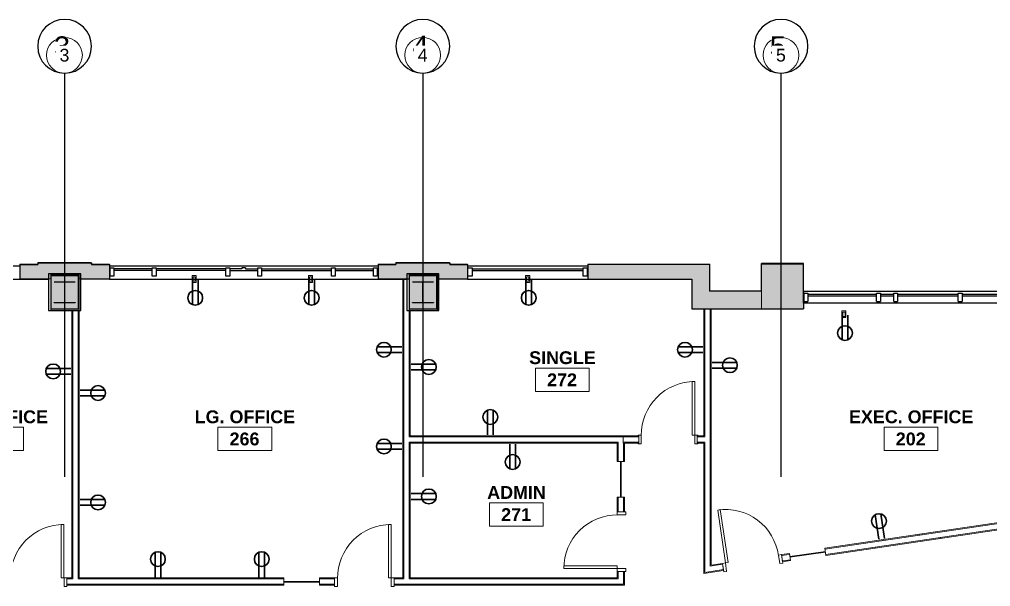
# Model space of a CAD drawing. Header units: inches. Extents: x 25273 to 28081, y 11840 to 13753.
# Drawn here: x 26072 to 26722, y 13323 to 13703 of the extents above; entities that cross this region are included whole.
import ezdxf
from ezdxf.xclip import XClip

# ---------------------------------------------------------------- set-up
doc = ezdxf.new("R2010")
doc.units = ezdxf.units.IN
doc.header["$MEASUREMENT"] = 0
doc.header["$XCLIPFRAME"] = 2
for name, pattern in [('L1$0$Plaza America BA02$0$CENTER2', [1.125, 0.75, -0.125, 0.125, -0.125]), ('L1$0$Plaza America BA02$0$DASHDOT', [1, 0.5, -0.25, 0, -0.25]), ('L1$0$SAG 02ATL Ste230PHII$0$CENTER2', [1.125, 0.75, -0.125, 0.125, -0.125]), ('X1$0$Grid Line 1_2_', [0.875, 0.5, -0.125, 0.125, -0.125])]:
    doc.linetypes.add(name, pattern=pattern)
for name, color, linetype in [('L1$0$A-Cols-Extr', 3, 'Continuous'), ('L1$0$A-Glaz', 92, 'Continuous'), ('L1$0$A-Wall-Extr', 7, 'Continuous'), ('L1$0$Plaza America BA02$0$14', 5, 'L1$0$Plaza America BA02$0$DASHDOT'), ('L1$0$Plaza America BA02$0$A-Column grid', 252, 'L1$0$Plaza America BA02$0$CENTER2'), ('L1$0$SAG 02ATL Ste230PHII$0$A-Column grid', 252, 'L1$0$SAG 02ATL Ste230PHII$0$CENTER2')]:
    doc.layers.add(name, color=color, linetype=linetype)
for name, color, linetype, lineweight in [('X1$0$A-ANNO-NOTE', 131, 'Continuous', 30), ('X1$0$A-AREA-IDEN', 2, 'Continuous', 9), ('X1$0$A-DOOR', 31, 'Continuous', 13), ('X1$0$A-DOOR-FRAM', 31, 'Continuous', 20), ('X1$0$A-GLAZ', 151, 'Continuous', 13), ('X1$0$A-WALL', 113, 'Continuous', 13), ('X1$0$A-WALL-PATT', 111, 'Continuous', 13), ('X1$0$E-ELEC-FIXT', 91, 'Continuous', 9), ('X1$0$I-WALL', 2, 'Continuous', 13), ('X1$0$Plaza America_Tower 1_2nd Floor -REVIT_dwg', 8, 'Continuous', 9), ('X1$0$S-COLS', 52, 'Continuous', 13), ('X1$0$S-GRID', 1, 'Continuous', 9), ('X1$0$S-GRID-IDEN', 1, 'Continuous', 9)]:
    doc.layers.add(name, color=color, linetype=linetype, lineweight=lineweight)
doc.styles.add('L1$0$Plaza America BA02$0$MONOTXT', font='MONOTXT', dxfattribs={"height": 0.2})
doc.styles.add('X1$0$Swis721 Lt BT', font='swissl.ttf', dxfattribs={"height": 8.514638})
doc.styles.add('X1$0$Swis721 Lt BT_B', font='', dxfattribs={"height": 8.583975})
doc.styles.get('X1$0$Swis721 Lt BT_B').set_extended_font_data('Swis721 Lt BT', bold=True)
pattern_1 = [(0, (0, 0), (30.72, 7.68), [1.267, -21.773, 1.267, -21.773, -122.88]), (0, (0, 0), (30.72, 7.68), [-46.08, 1.267, -44.813, 1.267, -21.773, -53.76]), (0, (0, 0), (30.72, 7.68), [-115.2, 1.267, -14.093, 1.267, -37.133]), (120, (11.52, 3.84), (-22.0110751, 22.7643004), [1.267, -21.773, 1.267, -21.773, -122.88]), (120, (11.52, 3.84), (-22.0110751, 22.7643004), [-46.08, 1.267, -44.813, 1.267, -21.773, -53.76]), (120, (11.52, 3.84), (-22.0110751, 22.7643004), [-115.2, 1.267, -14.093, 1.267, -37.133]), (240, (15.36, 19.2), (-8.7089249, -30.4443004), [1.267, -21.773, 1.267, -21.773, -122.88]), (240, (15.36, 19.2), (-8.7089249, -30.4443004), [-46.08, 1.267, -44.813, 1.267, -21.773, -53.76]), (240, (15.36, 19.2), (-8.7089249, -30.4443004), [-115.2, 1.267, -14.093, 1.267, -37.133])]

# ---------------------------------------------------------------- blocks, each defined once
blk = doc.blocks.new('L1')
at = {"layer": 'L1$0$A-Cols-Extr'}
for points in [[(26091.16, 13532.61), (26091.16, 13508.11), (26112.64, 13508.11), (26112.64, 13532.61)], [(26092.65, 13531.26), (26092.65, 13509.26), (26111.15, 13509.26), (26111.15, 13531.26)], [(26331.16, 13532.61), (26331.16, 13508.11), (26352.64, 13508.11), (26352.64, 13532.61)], [(26332.65, 13531.26), (26332.65, 13509.26), (26351.15, 13509.26), (26351.15, 13531.26)], [(26094.9, 13513.26), (26094.9, 13513.36), (26108.89, 13513.36), (26108.89, 13513.26)], [(26334.9, 13513.26), (26334.9, 13513.36), (26348.89, 13513.36), (26348.89, 13513.26)]]:
    blk.add_lwpolyline(points, close=True, dxfattribs=at)
for points in [[(26094.9, 13527.26), (26108.9, 13527.26)], [(26101.9, 13513.36), (26101.9, 13527.36)], [(26334.9, 13527.26), (26348.9, 13527.26)], [(26341.9, 13513.36), (26341.9, 13527.36)]]:
    blk.add_lwpolyline(points, dxfattribs=at)
at = {"layer": 'L1$0$A-Glaz'}
for p, q in [((25891.82, 13537.91), (26071.82, 13537.91)), ((26071.82, 13538.91), (26071.82, 13529.16)), ((26131.82, 13538.91), (26131.82, 13529.17)), ((26131.82, 13537.91), (26311.82, 13537.91)), ((26132.32, 13531.16), (26132.32, 13536.66)), ((26132.32, 13536.66), (26134.82, 13536.66)), ((26134.82, 13536.66), (26134.82, 13531.16)), ((26160.57, 13535.91), (26134.82, 13535.91)), ((26160.57, 13534.91), (26134.82, 13534.91)), ((26160.57, 13531.16), (26160.57, 13536.66)), ((26160.57, 13536.66), (26163.07, 13536.66)), ((26163.07, 13536.66), (26163.07, 13531.16)), ((26209.95, 13535.91), (26163.07, 13535.91)), ((26209.95, 13534.91), (26163.07, 13534.91)), ((26209.95, 13536.66), (26212.45, 13536.66)), ((26209.95, 13531.16), (26209.95, 13536.66)), ((26212.45, 13536.66), (26212.45, 13531.16)), ((26220.57, 13535.91), (26212.45, 13535.91)), ((26212.45, 13534.91), (26231.32, 13534.91)), ((26220.57, 13536.66), (26220.57, 13535.91)), ((26223.07, 13536.66), (26220.57, 13536.66)), ((26223.07, 13536.66), (26223.07, 13535.91)), ((26223.07, 13535.91), (26231.32, 13535.91)), ((26231.32, 13536.66), (26233.82, 13536.66)), ((26231.32, 13531.16), (26231.32, 13536.66)), ((26231.32, 13534.66), (26231.32, 13534.66)), ((26233.82, 13536.66), (26233.82, 13531.16)), ((26233.82, 13535.91), (26280.57, 13535.91)), ((26233.82, 13534.85), (26280.57, 13534.85)), ((26233.82, 13534.66), (26233.82, 13534.66)), ((26280.57, 13536.62), (26283.07, 13536.62)), ((26280.57, 13531.12), (26280.57, 13536.62)), ((26283.07, 13536.62), (26283.07, 13531.12)), ((26283.07, 13535.91), (26308.82, 13535.91)), ((26283.07, 13534.85), (26308.82, 13534.85)), ((26308.82, 13536.62), (26311.32, 13536.62)), ((26308.82, 13531.12), (26308.82, 13536.62)), ((26311.32, 13536.62), (26311.32, 13531.12)), ((26311.82, 13538.91), (26311.82, 13529.16)), ((26371.82, 13538.91), (26371.82, 13529.16)), ((26371.82, 13537.91), (26452.32, 13537.91)), ((26372.32, 13536.66), (26374.82, 13536.66)), ((26374.82, 13536.66), (26374.82, 13531.16)), ((26374.82, 13535.91), (26449.32, 13535.91)), ((26374.82, 13534.91), (26449.32, 13534.91)), ((26449.32, 13531.16), (26449.32, 13536.66)), ((26449.32, 13536.66), (26451.82, 13536.66)), ((26451.82, 13536.66), (26451.82, 13531.16)), ((25891.82, 13529.16), (26071.82, 13529.16)), ((26131.82, 13529.16), (26311.82, 13529.16)), ((26134.82, 13531.16), (26132.32, 13531.16)), ((26163.07, 13531.16), (26160.57, 13531.16)), ((26212.45, 13531.16), (26209.95, 13531.16)), ((26233.82, 13531.16), (26231.32, 13531.16)), ((26283.07, 13531.12), (26280.57, 13531.12)), ((26311.32, 13531.12), (26308.82, 13531.12)), ((26371.82, 13529.16), (26452.32, 13529.16)), ((26374.82, 13531.16), (26372.32, 13531.16)), ((26451.82, 13531.16), (26449.32, 13531.16)), ((26596.82, 13520.91), (26806.81, 13520.91)), ((26597.31, 13519.66), (26599.81, 13519.66)), ((26597.31, 13514.16), (26597.31, 13519.66)), ((26597.31, 13514.16), (26599.81, 13514.16)), ((26599.81, 13519.66), (26599.81, 13514.16)), ((26599.81, 13518.91), (26645.87, 13518.91)), ((26599.81, 13517.91), (26645.87, 13517.91)), ((26645.87, 13514.16), (26645.87, 13519.66)), ((26645.87, 13519.66), (26648.37, 13519.66)), ((26645.87, 13514.16), (26648.37, 13514.16)), ((26648.37, 13519.66), (26648.37, 13514.16)), ((26648.37, 13518.91), (26657.31, 13518.91)), ((26648.37, 13517.91), (26657.31, 13517.91)), ((26657.31, 13514.16), (26657.31, 13519.66)), ((26657.31, 13519.66), (26659.81, 13519.66)), ((26657.31, 13514.16), (26659.81, 13514.16)), ((26659.81, 13519.66), (26659.81, 13514.16)), ((26659.81, 13518.91), (26700.56, 13518.91)), ((26659.81, 13517.91), (26700.56, 13517.91)), ((26700.56, 13514.16), (26700.56, 13519.66)), ((26700.56, 13519.66), (26703.06, 13519.66)), ((26700.56, 13514.16), (26703.06, 13514.16)), ((26703.06, 13519.66), (26703.06, 13514.16)), ((26703.06, 13518.91), (26749.12, 13518.91)), ((26703.06, 13517.91), (26749.12, 13517.91)), ((26806.88, 13512.91), (26596.74, 13512.91))]:
    blk.add_line(p, q, dxfattribs=at)
at = {"layer": 'L1$0$A-Wall-Extr'}
for p, q in [((26083.82, 13539.91), (26083.82, 13539.91)), ((26083.82, 13539.91), (26119.82, 13539.91)), ((26083.82, 13539.91), (26083.82, 13538.91)), ((26119.82, 13539.91), (26119.82, 13538.91)), ((26323.82, 13539.91), (26323.82, 13538.91)), ((26323.82, 13539.91), (26359.82, 13539.91)), ((26323.82, 13539.91), (26323.82, 13539.91)), ((26359.82, 13539.91), (26359.82, 13538.91)), ((26568.81, 13520.91), (26568.81, 13539.54)), ((26596.81, 13539.54), (26568.81, 13539.54)), ((26596.82, 13513.54), (26596.82, 13539.54)), ((26071.82, 13538.91), (26083.82, 13538.91)), ((26119.82, 13538.91), (26131.82, 13538.91)), ((26311.82, 13538.91), (26323.82, 13538.91)), ((26359.82, 13538.91), (26371.82, 13538.91)), ((26533.82, 13538.91), (26452.31, 13538.91)), ((26533.81, 13539.07), (26533.81, 13520.91)), ((26533.81, 13539.07), (26533.81, 13539.07)), ((26071.82, 13529.16), (26091.16, 13529.16)), ((26131.82, 13529.16), (26112.64, 13529.16)), ((26311.82, 13529.16), (26331.16, 13529.16)), ((26371.82, 13529.16), (26352.64, 13529.16)), ((26452.32, 13529.16), (26522.07, 13529.16)), ((26522.06, 13529.16), (26522.06, 13509.32)), ((26522.06, 13529.16), (26522.06, 13509.16)), ((26568.81, 13520.91), (26533.81, 13520.91)), ((26596.82, 13520.91), (26596.81, 13509.16)), ((26522.06, 13509.16), (26596.81, 13509.16))]:
    blk.add_line(p, q, dxfattribs=at)
at = {"layer": 'L1$0$A-Wall-Extr', "linetype": 'Continuous'}
for p, q in [((26596.81, 13512.91), (26596.81, 13539.54)), ((26452.31, 13538.91), (26452.31, 13529.16))]:
    blk.add_line(p, q, dxfattribs=at)
at = {"layer": 'L1$0$Plaza America BA02$0$14', "linetype": 'Continuous'}
for centre in [(26101.83, 13684.95), (26341.82, 13684.95), (26581.81, 13684.95)]:
    blk.add_ellipse(centre, major_axis=(18, 0), ratio=0.99964, start_param=0, end_param=6.283175, dxfattribs=at)
at = {"layer": 'L1$0$Plaza America BA02$0$A-Column grid'}
for p, q in [((26101.73, 13666.96), (26101.73, 13396.73)), ((26341.73, 13666.96), (26341.73, 13396.73)), ((26581.73, 13666.96), (26581.73, 13396.73))]:
    blk.add_line(p, q, dxfattribs=at)
at = {"layer": 'L1$0$SAG 02ATL Ste230PHII$0$A-Column grid', "linetype": 'Continuous'}
for p, q in [((26101.73, 13666.96), (26101.73, 13396.73)), ((26341.73, 13666.96), (26341.73, 13396.73)), ((26581.73, 13666.96), (26581.73, 13396.73))]:
    blk.add_line(p, q, dxfattribs=at)
at = {"layer": 'L1$0$Plaza America BA02$0$14', "linetype": 'Continuous', "style": 'L1$0$Plaza America BA02$0$MONOTXT', "width": 1.000361}
for s, p in [('3', (26094.21, 13678.11)), ('4', (26334.38, 13678.48)), ('5', (26573.8, 13678.19))]:
    blk.add_text(s, height=13.49, dxfattribs=at).set_placement(p)
blk = doc.blocks.new('X1$0$Single Flush - OTJ_SOLIDFLUSH_ALUM-4900816-FIRST FLOOR POWER _ SIGNAL')
at = {"layer": 'X1$0$A-DOOR', "lineweight": 20}
for p, q in [((16.15625, 38.25), (16.15625, 2.4375)), ((17.90625, 38.25), (16.15625, 38.25)), ((17.90625, 2.4375), (17.90625, 38.25)), ((16.15625, 2.4375), (17.90625, 2.4375))]:
    blk.add_line(p, q, dxfattribs=at)
at = {"layer": 'X1$0$A-DOOR', "lineweight": 9}
blk.add_arc((17.90625, 2.4375), 35.8125, 90, 180.5, dxfattribs=at)
at = {"layer": 'X1$0$A-DOOR-FRAM'}
for p, q in [((-20, -3.3125), (-20, 2.4375)), ((-20, 2.4375), (-18, 2.4375)), ((-18, -3.3125), (-18, 2.4375)), ((18.000004, -3.3125), (18.000004, 2.4375)), ((18.000004, 2.4375), (20.000004, 2.4375)), ((20.000004, -3.3125), (20.000004, 2.4375)), ((-20, -3.3125), (-18, -3.3125)), ((18.000004, -3.3125), (20.000004, -3.3125))]:
    blk.add_line(p, q, dxfattribs=at)
blk = doc.blocks.new('X1$0$Frameless opening with glazing - 24_ x 96_-4900874-FIRST FLOOR POWER _ SIGNAL')
at = {"layer": 'X1$0$A-GLAZ', "lineweight": 30}
blk.add_line((-13.5, 0.0625), (10.5, 0.0625), dxfattribs=at)
blk = doc.blocks.new('X1$0$Frameless opening with glazing - 24_ x 96_-4909854-FIRST FLOOR POWER _ SIGNAL')
at = {"layer": 'X1$0$A-GLAZ', "lineweight": 30}
blk.add_line((-13.5, 0.0625), (10.5, 0.0625), dxfattribs=at)
blk = doc.blocks.new('X1$0$Single Flush - OTJ_SOLIDFLUSH_ALUM-4896364-FIRST FLOOR POWER _ SIGNAL')
at = {"layer": 'X1$0$A-DOOR', "lineweight": 20}
for p, q in [((16.15625, -2.4375), (17.90625, -2.4375)), ((16.15625, -38.25), (16.15625, -2.4375)), ((17.90625, -2.4375), (17.90625, -38.25)), ((17.90625, -38.25), (16.15625, -38.25))]:
    blk.add_line(p, q, dxfattribs=at)
at = {"layer": 'X1$0$A-DOOR', "lineweight": 9}
blk.add_arc((17.90625, -2.4375), 35.8125, 179.5, 270, dxfattribs=at)
at = {"layer": 'X1$0$A-DOOR-FRAM'}
for p, q in [((-20, 3.3125), (-20, -2.4375)), ((-20, 3.3125), (-18, 3.3125)), ((-18, 3.3125), (-18, -2.4375)), ((18.000004, 3.3125), (18.000004, -2.4375)), ((18.000004, 3.3125), (20.000004, 3.3125)), ((20.000004, 3.3125), (20.000004, -2.4375)), ((-20, -2.4375), (-18, -2.4375)), ((18.000004, -2.4375), (20.000004, -2.4375))]:
    blk.add_line(p, q, dxfattribs=at)
blk = doc.blocks.new('X1$0$Single Flush - OTJ_SOLIDFLUSH_ALUM-4900275-FIRST FLOOR POWER _ SIGNAL')
at = {"layer": 'X1$0$A-DOOR', "lineweight": 20}
for p, q in [((16.15625, -2.4375), (17.90625, -2.4375)), ((16.15625, -38.25), (16.15625, -2.4375)), ((17.90625, -2.4375), (17.90625, -38.25)), ((17.90625, -38.25), (16.15625, -38.25))]:
    blk.add_line(p, q, dxfattribs=at)
at = {"layer": 'X1$0$A-DOOR', "lineweight": 9}
blk.add_arc((17.90625, -2.4375), 35.8125, 179.5, 270, dxfattribs=at)
at = {"layer": 'X1$0$A-DOOR-FRAM'}
for p, q in [((-20, 3.3125), (-20, -2.4375)), ((-20, 3.3125), (-18, 3.3125)), ((-18, 3.3125), (-18, -2.4375)), ((18.000004, 3.3125), (18.000004, -2.4375)), ((18.000004, 3.3125), (20.000004, 3.3125)), ((20.000004, 3.3125), (20.000004, -2.4375)), ((-20, -2.4375), (-18, -2.4375)), ((18.000004, -2.4375), (20.000004, -2.4375))]:
    blk.add_line(p, q, dxfattribs=at)
blk = doc.blocks.new('X1$0$Double Flush w-Skinny Lite - Int-N-LDMF-36_ x 84_-4914590-FIRST FLOOR POWER _ SIGNAL')
at = {"layer": 'X1$0$A-DOOR', "lineweight": 20}
for p, q in [((16.15625, 38.75), (16.15625, 2.9375)), ((17.90625, 38.75), (16.15625, 38.75)), ((17.90625, 2.9375), (17.90625, 38.75)), ((16.15625, 2.9375), (17.90625, 2.9375))]:
    blk.add_line(p, q, dxfattribs=at)
at = {"layer": 'X1$0$A-DOOR', "lineweight": 9}
blk.add_arc((17.90625, 2.9375), 35.8125, 90, 180.5, dxfattribs=at)
at = {"layer": 'X1$0$A-DOOR-FRAM'}
for p, q in [((-20, 2.9375), (-18, 2.9375)), ((-20, 2.9375), (-20, 2.4375)), ((-20, 2.4375), (-19.5, 2.4375)), ((-19.5, -2.4375), (-19.5, 2.4375)), ((-18, -2.9375), (-18, 2.9375)), ((18.000004, -2.9375), (18.000004, 2.9375)), ((18.000004, 2.9375), (20.000004, 2.9375)), ((19.500004, 2.4375), (20.000004, 2.4375)), ((19.500004, -2.4375), (19.500004, 2.4375)), ((20.000004, 2.9375), (20.000004, 2.4375)), ((-20, -2.4375), (-19.5, -2.4375)), ((-20, -2.9375), (-20, -2.4375)), ((-20, -2.9375), (-18, -2.9375)), ((18.000004, -2.9375), (20.000004, -2.9375)), ((19.500004, -2.4375), (20.000004, -2.4375)), ((20.000004, -2.9375), (20.000004, -2.4375))]:
    blk.add_line(p, q, dxfattribs=at)
blk = doc.blocks.new('X1$0$PS - Duplex - Duplex-4172790-FIRST FLOOR POWER _ SIGNAL')
at = {"layer": 'X1$0$E-ELEC-FIXT'}
for p, q in [((-1.375, -2.25), (-1.375, 2.25)), ((-1.375, 2.25), (1.375, 2.25)), ((-0.75, -1.5), (-0.75, 1.5)), ((-0.75, 1.5), (0.75, 1.5)), ((0.75, 1.5), (0.75, -1.5)), ((1.375, 2.25), (1.375, -2.25)), ((1.375, -2.25), (-1.375, -2.25)), ((0.75, -1.5), (-0.75, -1.5))]:
    blk.add_line(p, q, dxfattribs=at)
blk = doc.blocks.new('X1$0$Concrete-Rectangular-Column - 19 X 24-5195709-FIRST FLOOR POWER _ SIGNAL')
at = {"layer": 'X1$0$S-COLS', "lineweight": 9}
blk.add_hatch(color=7, dxfattribs=at).paths.add_polyline_path([(-9.5, -12), (9.5, -12), (9.5, 12), (-9.5, 12)], flags=0)
at = {"layer": 'X1$0$S-COLS', "color": 8, "lineweight": 20}
for p, q in [((9.5, 12), (-9.5, 12)), ((-9.5, 12), (-9.5, -12)), ((9.5, -12), (9.5, 12)), ((-9.5, -12), (9.5, -12))]:
    blk.add_line(p, q, dxfattribs=at)
blk = doc.blocks.new('X1$0$Concrete-Rectangular-Column - 28 X 36-5114309-FIRST FLOOR POWER _ SIGNAL')
at = {"layer": 'X1$0$S-COLS', "lineweight": 9}
blk.add_hatch(color=7, dxfattribs=at).paths.add_polyline_path([(14, -15), (14, 15), (-14, 15), (-14, -15)], flags=0)
at = {"layer": 'X1$0$S-COLS', "color": 8, "lineweight": 20}
for p, q in [((14, 15), (-14, 15)), ((-14, 15), (-14, -15)), ((14, -15), (14, 15)), ((-14, -15), (14, -15))]:
    blk.add_line(p, q, dxfattribs=at)
blk = doc.blocks.new('X1$0$Grid - Grid Head - Circle-50561-FIRST FLOOR POWER _ SIGNAL')
at = {"layer": 'X1$0$S-GRID-IDEN'}
blk.add_circle((0, 0), 0.125, dxfattribs=at)
blk = doc.blocks.new('X1$0$Room Tag - Room Name and Number-3379422-FIRST FLOOR POWER _ SIGNAL')
at = {"layer": 'X1$0$A-AREA-IDEN'}
for p, q in [((-0.1881, -0.1636), (-0.1881, -0.0018)), ((-0.1881, -0.0018), (0.1869, -0.0018)), ((0.1869, -0.0018), (-0.1881, -0.0018)), ((-0.1881, -0.0018), (-0.1881, -0.1636)), ((0.1869, -0.0018), (0.1869, -0.1636)), ((0.1869, -0.1636), (0.1869, -0.0018)), ((0.1869, -0.1636), (-0.1881, -0.1636)), ((-0.1881, -0.1636), (0.1869, -0.1636))]:
    blk.add_line(p, q, dxfattribs=at)
blk = doc.blocks.new('X1')
at = {"layer": 'X1$0$A-WALL-PATT', "lineweight": 9}
for points in [[(26111.64, 13529.17), (26119.66, 13529.17), (26119.66, 13540.17), (26083.82, 13540.17), (26083.82, 13529.17), (26092.64, 13529.17), (26092.64, 13532.11), (26111.64, 13532.11), (26111.64, 13531.41)], [(26351.64, 13529.17), (26359.66, 13529.17), (26359.66, 13540.17), (26323.82, 13540.17), (26323.82, 13529.17), (26332.64, 13529.17), (26332.64, 13532.11), (26351.64, 13532.11), (26351.64, 13531.41)], [(26083.82, 13529.17), (26083.82, 13539.17), (26071.82, 13539.17), (26071.82, 13529.17)], [(26119.66, 13529.17), (26131.82, 13529.17), (26131.82, 13539.17), (26119.66, 13539.17), (26119.66, 13531.55)], [(26323.82, 13529.17), (26323.82, 13539.17), (26311.82, 13539.17), (26311.82, 13529.17)], [(26359.66, 13529.17), (26371.82, 13529.17), (26371.82, 13539.17), (26359.66, 13539.17)], [(26522.06, 13529.16), (26522.06, 13539.16), (26452.31, 13539.16), (26452.31, 13529.16)], [(26530.68, 13509.16), (26534.06, 13509.16), (26534.06, 13539.16), (26522.06, 13539.16), (26522.06, 13509.16), (26530.06, 13509.16)], [(26534.93, 13509.16), (26568.81, 13509.16), (26568.81, 13521.16), (26534.06, 13521.16), (26534.06, 13509.16), (26534.31, 13509.16)]]:
    blk.add_hatch(color=7, dxfattribs=at).paths.add_polyline_path(points, flags=0)
h = blk.add_hatch(dxfattribs=at)
h.set_pattern_fill('FP1_1', color=256, style=0, pattern_type=2)
h.set_pattern_definition(pattern_1)
h.paths.add_polyline_path([(26329.02, 13508.05), (26329.02, 13529.16), (26328.39, 13529.16), (26328.39, 13508.05)], flags=0)
h = blk.add_hatch(dxfattribs=at)
h.set_pattern_fill('FP1_1', color=256, style=0, pattern_type=2)
h.set_pattern_definition(pattern_1)
h.paths.add_polyline_path([(26106.77, 13328.99), (26107.39, 13328.99), (26107.39, 13508.11), (26106.77, 13508.11)], flags=0)
h = blk.add_hatch(dxfattribs=at)
h.set_pattern_fill('FP1_1', color=256, style=0, pattern_type=2)
h.set_pattern_definition(pattern_1)
h.paths.add_polyline_path([(26111.64, 13328.99), (26111.64, 13508.11), (26111.02, 13508.11), (26111.02, 13328.99)], flags=0)
h = blk.add_hatch(dxfattribs=at)
h.set_pattern_fill('FP1_1', color=256, style=0, pattern_type=2)
h.set_pattern_definition(pattern_1)
h.paths.add_polyline_path([(26329.02, 13328.36), (26329.02, 13508.05), (26328.39, 13508.05), (26328.39, 13328.36)], flags=0)
h = blk.add_hatch(dxfattribs=at)
h.set_pattern_fill('FP1_1', color=256, style=0, pattern_type=2)
h.set_pattern_definition(pattern_1)
h.paths.add_polyline_path([(26530.06, 13332.61), (26530.68, 13332.71), (26530.68, 13419.92), (26530.06, 13419.92), (26530.06, 13332.65)], flags=0)
h.paths.add_polyline_path([(26530.06, 13423.54), (26530.68, 13423.54), (26530.68, 13509.16), (26530.06, 13509.16), (26530.06, 13424.17)], flags=0)
h = blk.add_hatch(dxfattribs=at)
h.set_pattern_fill('FP1_1', color=256, style=0, pattern_type=2)
h.set_pattern_definition(pattern_1)
h.paths.add_polyline_path([(26534.31, 13337.54), (26534.93, 13337.63), (26534.93, 13509.16), (26534.31, 13509.16), (26534.31, 13348.31)], flags=0)
h = blk.add_hatch(dxfattribs=at)
h.set_pattern_fill('FP1_1', color=256, style=0, pattern_type=2)
h.set_pattern_definition(pattern_1)
h.paths.add_polyline_path([(26351.64, 13423.54), (26476.06, 13423.54), (26476.06, 13424.17), (26333.27, 13424.17), (26333.27, 13423.54)], flags=0)
h = blk.add_hatch(dxfattribs=at)
h.set_pattern_fill('FP1_1', color=256, style=0, pattern_type=2)
h.set_pattern_definition(pattern_1)
h.paths.add_polyline_path([(26472.68, 13419.29), (26472.68, 13419.92), (26333.27, 13419.92), (26333.27, 13419.29), (26472.06, 13419.29)], flags=0)
h = blk.add_hatch(dxfattribs=at)
h.set_pattern_fill('FP1_1', color=256, style=0, pattern_type=2)
h.set_pattern_definition(pattern_1)
h.paths.add_polyline_path([(26476.93, 13324.11), (26476.93, 13333.3), (26476.31, 13333.3), (26476.31, 13324.11)], flags=0)
h.paths.add_polyline_path([(26476.31, 13373.3), (26476.93, 13373.3), (26476.93, 13382.99), (26476.31, 13382.99)], flags=0)
h.paths.add_polyline_path([(26476.31, 13406.99), (26476.93, 13406.99), (26476.93, 13419.29), (26476.31, 13419.29)], flags=0)
h = blk.add_hatch(dxfattribs=at)
h.set_pattern_fill('FP1_1', color=256, style=0, pattern_type=2)
h.set_pattern_definition(pattern_1)
h.paths.add_polyline_path([(26534.31, 13336.91), (26542.64, 13338.14), (26542.55, 13338.76), (26534.31, 13337.54), (26534.31, 13337)], flags=0)
h.paths.add_polyline_path([(26582.21, 13344.01), (26587.53, 13344.79), (26587.44, 13345.41), (26582.12, 13344.62)], flags=0)
h.paths.add_polyline_path([(26611.27, 13348.31), (26806.43, 13377.23), (26806.43, 13377.86), (26611.18, 13348.93)], flags=0)
h = blk.add_hatch(dxfattribs=at)
h.set_pattern_fill('FP1_1', color=256, style=0, pattern_type=2)
h.set_pattern_definition(pattern_1)
h.paths.add_polyline_path([(26530.06, 13331.98), (26543.26, 13333.94), (26543.17, 13334.56), (26530.06, 13332.61)], flags=0)
h.paths.add_polyline_path([(26582.83, 13339.8), (26588.16, 13340.59), (26588.06, 13341.21), (26582.74, 13340.42)], flags=0)
h.paths.add_polyline_path([(26611.9, 13344.11), (26774.56, 13368.21), (26774.56, 13368.84), (26611.8, 13344.73)], flags=0)
h.paths.add_polyline_path([(26778.18, 13368.74), (26806.43, 13372.93), (26806.43, 13373.56), (26778.18, 13369.38), (26778.18, 13368.84)], flags=0)
h = blk.add_hatch(dxfattribs=at)
h.set_pattern_fill('FP1_1', color=256, style=0, pattern_type=2)
h.set_pattern_definition(pattern_1)
h.paths.add_polyline_path([(26328.39, 13328.36), (26328.39, 13328.99), (26322.62, 13328.99), (26322.62, 13328.36), (26325.77, 13328.36)], flags=0)
h.paths.add_polyline_path([(25990.13, 13328.36), (25990.76, 13328.36), (25990.76, 13328.99), (25950.63, 13328.99), (25950.63, 13328.36), (25974.78, 13328.36)], flags=0)
h.paths.add_polyline_path([(26107.39, 13328.36), (26107.39, 13328.99), (26103.44, 13328.99), (26103.44, 13328.36), (26106.77, 13328.36)], flags=0)
h.paths.add_polyline_path([(26248.62, 13328.36), (26248.62, 13328.99), (26111.02, 13328.99), (26111.02, 13328.36), (26150.28, 13328.36)], flags=0)
h.paths.add_polyline_path([(25696.57, 13328.36), (25788.43, 13328.36), (25788.43, 13328.99), (25696.57, 13328.99)], flags=0)
h.paths.add_polyline_path([(26282.62, 13328.36), (26282.62, 13328.99), (26272.62, 13328.99), (26272.62, 13328.36)], flags=0)
h.paths.add_polyline_path([(25822.43, 13328.36), (25822.43, 13328.99), (25812.43, 13328.99), (25812.43, 13328.36)], flags=0)
h.paths.add_polyline_path([(25862.43, 13328.36), (25867.05, 13328.36), (25867.05, 13328.99), (25862.43, 13328.99)], flags=0)
h.paths.add_polyline_path([(25916.63, 13328.36), (25926.63, 13328.36), (25926.63, 13328.99), (25916.63, 13328.99)], flags=0)
h.paths.add_polyline_path([(25995.01, 13328.36), (26029.44, 13328.36), (26029.44, 13328.99), (25994.38, 13328.99), (25994.38, 13328.36)], flags=0)
h.paths.add_polyline_path([(25876.63, 13328.36), (25876.63, 13328.99), (25870.68, 13328.99), (25870.68, 13328.36), (25871.3, 13328.36)], flags=0)
h.paths.add_polyline_path([(26063.44, 13328.36), (26063.44, 13328.99), (26053.44, 13328.99), (26053.44, 13328.36)], flags=0)
h = blk.add_hatch(dxfattribs=at)
h.set_pattern_fill('FP1_1', color=256, style=0, pattern_type=2)
h.set_pattern_definition(pattern_1)
h.paths.add_polyline_path([(26413.52, 13328.36), (26472.06, 13328.36), (26472.06, 13328.99), (26333.27, 13328.99), (26333.27, 13328.36)], flags=0)
h = blk.add_hatch(dxfattribs=at)
h.set_pattern_fill('FP1_1', color=256, style=0, pattern_type=2)
h.set_pattern_definition(pattern_1)
h.paths.add_polyline_path([(25692.32, 13324.11), (25708.01, 13324.11), (25708.01, 13324.74), (25692.32, 13324.74)], flags=0)
h.paths.add_polyline_path([(26329.02, 13324.11), (26332.64, 13324.11), (26332.62, 13324.74), (26322.62, 13324.74), (26322.62, 13324.11), (26328.39, 13324.11)], flags=0)
h.paths.add_polyline_path([(26063.44, 13324.11), (26063.44, 13324.74), (26053.44, 13324.74), (26053.44, 13324.11)], flags=0)
h.paths.add_polyline_path([(26103.44, 13324.11), (26248.62, 13324.11), (26248.62, 13324.74), (26103.44, 13324.74)], flags=0)
h.paths.add_polyline_path([(26272.62, 13324.11), (26282.62, 13324.11), (26282.62, 13324.74), (26272.62, 13324.74)], flags=0)
h.paths.add_polyline_path([(25712.26, 13324.11), (25788.43, 13324.11), (25788.43, 13324.74), (25711.63, 13324.74), (25711.63, 13324.11)], flags=0)
h.paths.add_polyline_path([(25822.43, 13324.11), (25822.43, 13324.74), (25812.43, 13324.74), (25812.43, 13324.11)], flags=0)
h.paths.add_polyline_path([(25862.43, 13324.11), (25876.63, 13324.11), (25876.63, 13324.74), (25862.43, 13324.74)], flags=0)
h.paths.add_polyline_path([(25994.38, 13324.11), (26029.44, 13324.11), (26029.44, 13324.74), (25950.63, 13324.74), (25950.63, 13324.11), (25990.76, 13324.11)], flags=0)
h.paths.add_polyline_path([(25926.63, 13324.11), (25926.63, 13324.74), (25916.63, 13324.74), (25916.63, 13324.11)], flags=0)
h = blk.add_hatch(dxfattribs=at)
h.set_pattern_fill('FP1_1', color=256, style=0, pattern_type=2)
h.set_pattern_definition(pattern_1)
h.paths.add_polyline_path([(26472.06, 13324.11), (26476.31, 13324.11), (26476.31, 13324.74), (26333.27, 13324.74), (26333.27, 13324.11), (26413.52, 13324.11)], flags=0)
at = {"layer": 'X1$0$A-ANNO-NOTE'}
for p, q in [((26187.42, 13528.53), (26187.42, 13512)), ((26191.25, 13528.53), (26191.25, 13512)), ((26265.42, 13528.53), (26265.42, 13512)), ((26269.25, 13528.53), (26269.25, 13512)), ((26410.87, 13528.53), (26410.87, 13512)), ((26414.7, 13528.53), (26414.7, 13512)), ((26622.73, 13504.91), (26622.73, 13488.39)), ((26626.56, 13504.91), (26626.56, 13488.39)), ((26327.74, 13483.7), (26311.21, 13483.7)), ((26529.4, 13483.7), (26512.88, 13483.7)), ((26327.74, 13479.87), (26311.21, 13479.87)), ((26529.4, 13479.87), (26512.88, 13479.87)), ((26106.11, 13469.21), (26089.59, 13469.21)), ((26333.92, 13472.16), (26350.45, 13472.16)), ((26333.92, 13468.33), (26350.45, 13468.33)), ((26535.59, 13473.35), (26552.11, 13473.35)), ((26535.59, 13469.51), (26552.11, 13469.51)), ((26106.11, 13465.38), (26089.59, 13465.38)), ((26112.29, 13454.73), (26128.82, 13454.73)), ((26112.29, 13450.9), (26128.82, 13450.9)), ((26385.13, 13424.82), (26385.13, 13441.35)), ((26388.96, 13424.82), (26388.96, 13441.35)), ((26327.74, 13418.96), (26311.21, 13418.96)), ((26400.09, 13418.64), (26400.09, 13402.11)), ((26403.92, 13418.64), (26403.92, 13402.11)), ((26327.74, 13415.13), (26311.21, 13415.13)), ((26333.92, 13385.48), (26350.45, 13385.48)), ((26112.29, 13381.48), (26128.82, 13381.48)), ((26112.29, 13377.64), (26128.82, 13377.64)), ((26333.92, 13381.64), (26350.45, 13381.64)), ((26647.31, 13354.94), (26644.89, 13371.29)), ((26651.1, 13355.51), (26648.68, 13371.85)), ((26162.46, 13329.64), (26162.46, 13346.17)), ((26166.29, 13329.64), (26166.29, 13346.17)), ((26231.98, 13329.64), (26231.98, 13346.17)), ((26235.82, 13329.64), (26235.82, 13346.17))]:
    blk.add_line(p, q, dxfattribs=at)
for centre in [(26189.34, 13516.56), (26267.34, 13516.56), (26412.78, 13516.56), (26624.64, 13492.95), (26315.78, 13481.79), (26517.44, 13481.79), (26345.88, 13470.25), (26547.55, 13471.43), (26094.15, 13467.29), (26124.26, 13452.81), (26387.05, 13436.78), (26315.78, 13417.04), (26402, 13406.67), (26124.26, 13379.56), (26345.88, 13383.56), (26647.46, 13367.06), (26164.37, 13341.6), (26233.9, 13341.6)]:
    blk.add_circle(centre, 4.95, dxfattribs=at)
at = {"layer": 'X1$0$A-WALL', "color": 8, "lineweight": 20}
for p, q in [((26119.66, 13540.17), (26083.82, 13540.17)), ((26083.82, 13540.17), (26083.82, 13539.17)), ((26119.66, 13539.17), (26119.66, 13540.17)), ((26359.66, 13540.17), (26323.82, 13540.17)), ((26323.82, 13540.17), (26323.82, 13539.17)), ((26359.66, 13539.17), (26359.66, 13540.17)), ((26083.82, 13539.17), (26071.82, 13539.17)), ((26071.82, 13539.17), (26071.82, 13529.17)), ((26131.82, 13539.17), (26119.66, 13539.17)), ((26131.82, 13529.17), (26131.82, 13539.17)), ((26323.82, 13539.17), (26311.82, 13539.17)), ((26311.82, 13539.17), (26311.82, 13529.17)), ((26371.82, 13539.17), (26359.66, 13539.17)), ((26371.82, 13529.17), (26371.82, 13539.17)), ((26534.06, 13539.16), (26452.31, 13539.16)), ((26452.31, 13539.16), (26452.31, 13529.16)), ((26534.06, 13521.16), (26534.06, 13539.16)), ((26071.82, 13529.17), (26092.64, 13529.17)), ((26111.64, 13529.17), (26131.82, 13529.17)), ((26311.82, 13529.17), (26332.64, 13529.17)), ((26351.64, 13529.17), (26371.82, 13529.17)), ((26452.31, 13529.16), (26522.06, 13529.16)), ((26522.06, 13529.16), (26522.06, 13509.16)), ((26568.81, 13521.16), (26534.06, 13521.16)), ((26522.06, 13509.16), (26534.06, 13509.16)), ((26534.93, 13509.16), (26568.81, 13509.16))]:
    blk.add_line(p, q, dxfattribs=at)
at = {"layer": 'X1$0$A-WALL'}
for p, q in [((26329.02, 13328.36), (26329.02, 13529.16)), ((26107.39, 13328.36), (26107.39, 13508.11)), ((26111.02, 13328.36), (26111.02, 13508.11)), ((26332.64, 13423.54), (26332.64, 13508.05)), ((26530.68, 13423.54), (26530.68, 13509.16)), ((26534.93, 13509.16), (26534.06, 13509.16)), ((26534.31, 13336.91), (26534.31, 13509.16)), ((26486.56, 13423.54), (26332.64, 13423.54)), ((26530.68, 13423.54), (26525.56, 13423.54)), ((26332.64, 13328.36), (26332.64, 13419.92)), ((26472.68, 13419.92), (26332.64, 13419.92)), ((26472.68, 13419.92), (26472.68, 13406.99)), ((26476.06, 13419.29), (26476.06, 13419.92)), ((26486.56, 13419.92), (26476.06, 13419.92)), ((26476.31, 13419.29), (26476.06, 13419.29)), ((26476.31, 13406.99), (26476.31, 13419.29)), ((26530.68, 13419.92), (26525.56, 13419.92)), ((26530.68, 13332.71), (26530.68, 13419.92)), ((26472.68, 13373.3), (26472.68, 13382.99)), ((26476.31, 13373.3), (26476.31, 13382.99)), ((26611.27, 13348.31), (26807.06, 13377.32)), ((26611.8, 13344.73), (26774.56, 13368.84)), ((26582.21, 13344.01), (26587.53, 13344.79)), ((26534.31, 13336.91), (26542.64, 13338.14)), ((26582.74, 13340.42), (26588.06, 13341.21)), ((26472.68, 13328.36), (26472.68, 13333.3)), ((26476.31, 13324.74), (26476.31, 13333.3)), ((26530.68, 13332.71), (26543.17, 13334.56)), ((26103.44, 13328.36), (26107.39, 13328.36)), ((26111.02, 13328.36), (26248.62, 13328.36)), ((26272.62, 13328.36), (26282.62, 13328.36)), ((26322.62, 13328.36), (26329.02, 13328.36)), ((26332.64, 13328.36), (26472.68, 13328.36)), ((26103.44, 13324.74), (26248.62, 13324.74)), ((26272.62, 13324.74), (26282.62, 13324.74)), ((26322.62, 13324.74), (26476.31, 13324.74))]:
    blk.add_line(p, q, dxfattribs=at)
at = {"layer": 'X1$0$I-WALL'}
for p, q in [((26328.39, 13529.16), (26328.39, 13328.99)), ((26332.64, 13529.16), (26328.39, 13529.16)), ((26106.77, 13508.11), (26106.77, 13328.99)), ((26111.64, 13328.99), (26111.64, 13508.11)), ((26332.64, 13508.05), (26332.64, 13508.11)), ((26333.27, 13508.05), (26332.64, 13508.05)), ((26333.27, 13424.17), (26333.27, 13508.05)), ((26530.06, 13509.16), (26530.06, 13424.17)), ((26534.93, 13337.63), (26534.93, 13509.16)), ((26486.56, 13424.17), (26333.27, 13424.17)), ((26476.06, 13419.92), (26476.06, 13424.17)), ((26486.56, 13419.29), (26486.56, 13424.17)), ((26530.06, 13424.17), (26525.56, 13424.17)), ((26525.56, 13424.17), (26525.56, 13419.29)), ((26333.27, 13328.99), (26333.27, 13419.29)), ((26333.27, 13419.29), (26472.06, 13419.29)), ((26472.06, 13419.29), (26472.06, 13406.99)), ((26476.93, 13406.99), (26476.93, 13419.29)), ((26476.93, 13419.29), (26486.56, 13419.29)), ((26525.56, 13419.29), (26530.06, 13419.29)), ((26530.06, 13419.29), (26530.06, 13331.98)), ((26472.06, 13406.99), (26476.93, 13406.99)), ((26472.06, 13382.99), (26472.06, 13373.3)), ((26476.93, 13382.99), (26472.06, 13382.99)), ((26476.93, 13373.3), (26476.93, 13382.99)), ((26806.43, 13377.86), (26611.18, 13348.93)), ((26472.06, 13373.3), (26476.93, 13373.3)), ((26611.9, 13344.11), (26773.93, 13368.12)), ((26587.44, 13345.41), (26582.12, 13344.62)), ((26582.12, 13344.62), (26582.83, 13339.8)), ((26588.16, 13340.59), (26587.44, 13345.41)), ((26611.18, 13348.93), (26611.9, 13344.11)), ((26542.55, 13338.76), (26534.93, 13337.63)), ((26543.26, 13333.94), (26542.55, 13338.76)), ((26582.83, 13339.8), (26588.16, 13340.59)), ((26472.06, 13333.3), (26472.06, 13328.99)), ((26476.93, 13333.3), (26472.06, 13333.3)), ((26476.93, 13324.11), (26476.93, 13333.3)), ((26530.06, 13331.98), (26543.26, 13333.94)), ((26106.77, 13328.99), (26103.44, 13328.99)), ((26103.44, 13328.99), (26103.44, 13324.11)), ((26248.62, 13328.99), (26111.64, 13328.99)), ((26248.62, 13324.11), (26248.62, 13328.99)), ((26282.62, 13328.99), (26272.62, 13328.99)), ((26272.62, 13328.99), (26272.62, 13324.11)), ((26282.62, 13324.11), (26282.62, 13328.99)), ((26328.39, 13328.99), (26322.62, 13328.99)), ((26322.62, 13328.99), (26322.62, 13324.11)), ((26472.06, 13328.99), (26333.27, 13328.99)), ((26103.44, 13324.11), (26248.62, 13324.11)), ((26272.62, 13324.11), (26282.62, 13324.11)), ((26322.62, 13324.11), (26476.93, 13324.11))]:
    blk.add_line(p, q, dxfattribs=at)
at = {"layer": 'X1$0$S-GRID', "linetype": 'X1$0$Grid Line 1_2_'}
for p, q in [((26101.73, 13666.96), (26101.73, 13570.96)), ((26341.73, 13666.96), (26341.73, 13570.96)), ((26581.73, 13666.96), (26581.73, 13570.96))]:
    blk.add_line(p, q, dxfattribs=at)
at = {"layer": 'X1$0$A-AREA-IDEN', "xscale": 95.99999999999994, "yscale": 95.99999999999994, "zscale": 95.99999999999994}
for p in [(26435.38, 13469.63), (26056.36, 13430.05), (26222.64, 13430.05), (26668.97, 13430.05), (26404.59, 13379.4)]:
    blk.add_blockref('X1$0$Room Tag - Room Name and Number-3379422-FIRST FLOOR POWER _ SIGNAL', p, dxfattribs=at)
at = {"layer": 'X1$0$A-DOOR'}
for name, p in [('X1$0$Double Flush w-Skinny Lite - Int-N-LDMF-36_ x 84_-4914590-FIRST FLOOR POWER _ SIGNAL', (26506.06, 13421.73)), ('X1$0$Single Flush - OTJ_SOLIDFLUSH_ALUM-4900816-FIRST FLOOR POWER _ SIGNAL', (26083.44, 13326.55)), ('X1$0$Single Flush - OTJ_SOLIDFLUSH_ALUM-4900816-FIRST FLOOR POWER _ SIGNAL', (26302.62, 13326.55))]:
    blk.add_blockref(name, p, dxfattribs=at)
for name, p, rotation in [('X1$0$Single Flush - OTJ_SOLIDFLUSH_ALUM-4896364-FIRST FLOOR POWER _ SIGNAL', (26562.69, 13339.28), 188.4276827346335), ('X1$0$Single Flush - OTJ_SOLIDFLUSH_ALUM-4900275-FIRST FLOOR POWER _ SIGNAL', (26474.49, 13353.3), 270)]:
    blk.add_blockref(name, p, dxfattribs=dict(at, rotation=rotation))
at = {"layer": 'X1$0$A-GLAZ'}
for name, p, rotation in [('X1$0$Frameless opening with glazing - 24_ x 96_-4900874-FIRST FLOOR POWER _ SIGNAL', (26474.49, 13393.49), 270), ('X1$0$Frameless opening with glazing - 24_ x 96_-4909854-FIRST FLOOR POWER _ SIGNAL', (26601.15, 13344.98), 8.427682734633557), ('X1$0$Frameless opening with glazing - 24_ x 96_-4900874-FIRST FLOOR POWER _ SIGNAL', (26259.12, 13326.55), 180)]:
    blk.add_blockref(name, p, dxfattribs=dict(at, rotation=rotation))
at = {"layer": 'X1$0$E-ELEC-FIXT', "extrusion": (0, 0, -1), "rotation": 180}
for p in [(-26188.62, 13529.16), (-26266.62, 13529.16), (-26412.07, 13529.16), (-26623.93, 13505.55)]:
    blk.add_blockref('X1$0$PS - Duplex - Duplex-4172790-FIRST FLOOR POWER _ SIGNAL', p, dxfattribs=at)
at = {"layer": 'X1$0$Plaza America_Tower 1_2nd Floor -REVIT_dwg'}
ref = blk.add_blockref('L1', (0, 0), dxfattribs=at)
XClip(ref).set_block_clipping_path([(25272.8646056985, 11839.529198946), (28080.6732038753, 13753.216736761)])
at = {"layer": 'X1$0$S-COLS', "lineweight": 9}
for name, p in [('X1$0$Concrete-Rectangular-Column - 28 X 36-5114309-FIRST FLOOR POWER _ SIGNAL', (26582.81, 13524.16)), ('X1$0$Concrete-Rectangular-Column - 19 X 24-5195709-FIRST FLOOR POWER _ SIGNAL', (26102.14, 13520.11)), ('X1$0$Concrete-Rectangular-Column - 19 X 24-5195709-FIRST FLOOR POWER _ SIGNAL', (26342.14, 13520.11))]:
    blk.add_blockref(name, p, dxfattribs=at)
at = {"layer": 'X1$0$S-GRID-IDEN', "xscale": 95.99999999999994, "yscale": 95.99999999999994, "zscale": 95.99999999999994, "rotation": 180}
for p in [(26101.73, 13678.96), (26341.73, 13678.96), (26581.73, 13678.96)]:
    blk.add_blockref('X1$0$Grid - Grid Head - Circle-50561-FIRST FLOOR POWER _ SIGNAL', p, dxfattribs=at)
at = {"layer": 'X1$0$A-AREA-IDEN', "char_height": 8.584, "attachment_point": 2, "line_spacing_factor": 0.998538, "style": 'X1$0$Swis721 Lt BT_B'}
for s, insert, width in [('SINGLE', (26435.39, 13480.77), 49.464), ('272', (26435.1, 13465.94), 23.004), ('SM. OFFICE', (26056.37, 13441.19), 77.76), ('LG. OFFICE', (26222.65, 13441.19), 75.708), ('EXEC. OFFICE', (26668.98, 13441.19), 93.312), ('266', (26222.37, 13426.36), 23.004), ('202', (26668.7, 13426.36), 23.004), ('ADMIN', (26404.61, 13390.54), 44.172), ('271', (26404.32, 13375.71), 23.004)]:
    blk.add_mtext(s, dxfattribs=dict(at, insert=insert, width=width))
at = {"layer": 'X1$0$S-GRID-IDEN', "char_height": 8.51, "width": 7.56, "attachment_point": 2, "line_spacing_factor": 1.00667, "style": 'X1$0$Swis721 Lt BT', "bg_fill": 3, "box_fill_scale": 1.25, "bg_fill_color": 0, "bg_fill_transparency": 0}
for s, insert in [('3', (26101.73, 13683.29)), ('4', (26341.73, 13683.29)), ('5', (26581.73, 13683.29))]:
    blk.add_mtext(s, dxfattribs=dict(at, insert=insert))

msp = doc.modelspace()

# ---------------------------------------------------------------- block references
at = {"lineweight": 5}
msp.add_blockref('X1', (0, 0), dxfattribs=at)

doc.saveas('drawing.dxf')
